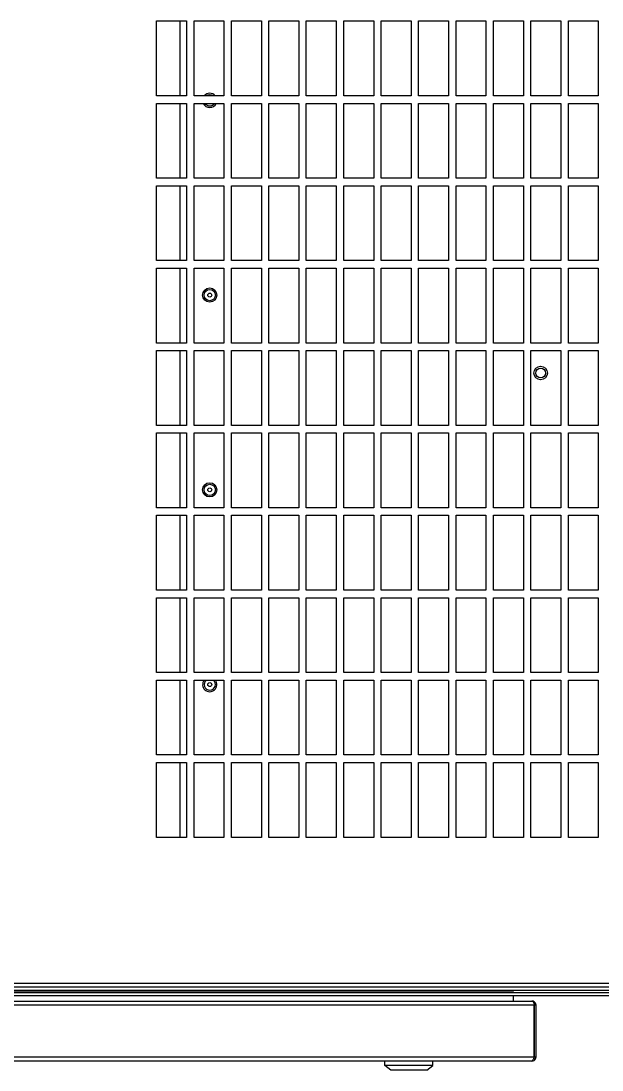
# Model space of a CAD drawing. Extents: x -76427 to 292734, y -42117 to 131250.
# Drawn here: x 12057 to 12445, y 4232 to 4932 of the extents above; entities that cross this region are included whole.
import ezdxf

# ---------------------------------------------------------------- set-up
doc = ezdxf.new("R2010")
doc.units = 0
doc.header["$LTSCALE"] = 10
doc.layers.add('XFM7Q10PV-200K$0$PV-EQ(200K)', color=22, linetype='Continuous')

# ---------------------------------------------------------------- blocks, each defined once
blk = doc.blocks.new('XFM7Q10PV-200K$0$PV-主機 - Mega-V57-CUB_L40')
for p, q in [((-920.02, 598.82), (-920.02, 1431.18)), ((-917.27, 1429.75), (-917.27, 600.25)), ((-925.52, 1395), (-925.52, -1365)), ((-923.52, 1395), (-923.52, -1365)), ((-922.02, 1399), (-922.02, -1369)), ((-966.57, 1387.73), (-966.57, 740.37)), ((-932.07, 740.37), (-932.07, 1387.73)), ((-969.32, 741.8), (-969.32, 1386.3)), ((-929.32, 1386.23), (-929.32, 741.87)), ((-923.07, 1374.05), (-923.07, 754.05)), ((-820.02, 972.5), (-820.02, 992.5)), ((-820.02, 992.5), (-770.02, 992.5)), ((-770.02, 992.5), (-770.02, 972.5)), ((-765.02, 972.5), (-765.02, 992.5)), ((-765.02, 992.5), (-715.02, 992.5)), ((-715.02, 992.5), (-715.02, 972.5)), ((-710.02, 972.5), (-710.02, 992.5)), ((-710.02, 992.5), (-660.02, 992.5)), ((-660.02, 992.5), (-660.02, 972.5)), ((-655.02, 972.5), (-655.02, 992.5)), ((-655.02, 992.5), (-605.02, 992.5)), ((-605.02, 992.5), (-605.02, 972.5)), ((-600.02, 972.5), (-600.02, 992.5)), ((-600.02, 992.5), (-550.02, 992.5)), ((-550.02, 992.5), (-550.02, 972.5)), ((-545.02, 972.5), (-545.02, 992.5)), ((-545.02, 992.5), (-495.02, 992.5)), ((-495.02, 992.5), (-495.02, 972.5)), ((-490.02, 972.5), (-490.02, 992.5)), ((-490.02, 992.5), (-440.02, 992.5)), ((-440.02, 992.5), (-440.02, 972.5)), ((-435.02, 972.5), (-435.02, 992.5)), ((-435.02, 992.5), (-385.02, 992.5)), ((-385.02, 992.5), (-385.02, 972.5)), ((-380.02, 972.5), (-380.02, 992.5)), ((-380.02, 992.5), (-330.02, 992.5)), ((-330.02, 992.5), (-330.02, 972.5)), ((-325.02, 972.5), (-325.02, 992.5)), ((-325.02, 992.5), (-275.02, 992.5)), ((-275.02, 992.5), (-275.02, 972.5)), ((-770.02, 977), (-820.02, 977)), ((-715.02, 977), (-765.02, 977)), ((-660.02, 977), (-710.02, 977)), ((-605.02, 977), (-655.02, 977)), ((-550.02, 977), (-600.02, 977)), ((-495.02, 977), (-545.02, 977)), ((-440.02, 977), (-490.02, 977)), ((-385.02, 977), (-435.02, 977)), ((-330.02, 977), (-380.02, 977)), ((-275.02, 977), (-325.02, 977)), ((-770.02, 972.5), (-820.02, 972.5)), ((-820.02, 947.5), (-820.02, 967.5)), ((-820.02, 967.5), (-770.02, 967.5)), ((-770.02, 967.5), (-770.02, 947.5)), ((-715.02, 972.5), (-765.02, 972.5)), ((-765.02, 947.5), (-765.02, 967.5)), ((-765.02, 967.5), (-715.02, 967.5)), ((-715.02, 967.5), (-715.02, 947.5)), ((-660.02, 972.5), (-710.02, 972.5)), ((-710.02, 947.5), (-710.02, 967.5)), ((-710.02, 967.5), (-660.02, 967.5)), ((-660.02, 967.5), (-660.02, 947.5)), ((-605.02, 972.5), (-655.02, 972.5)), ((-655.02, 947.5), (-655.02, 967.5)), ((-655.02, 967.5), (-605.02, 967.5)), ((-605.02, 967.5), (-605.02, 947.5)), ((-550.02, 972.5), (-600.02, 972.5)), ((-600.02, 947.5), (-600.02, 967.5)), ((-600.02, 967.5), (-550.02, 967.5)), ((-550.02, 967.5), (-550.02, 947.5)), ((-495.02, 972.5), (-545.02, 972.5)), ((-545.02, 947.5), (-545.02, 967.5)), ((-545.02, 967.5), (-495.02, 967.5)), ((-495.02, 967.5), (-495.02, 947.5)), ((-440.02, 972.5), (-490.02, 972.5)), ((-490.02, 947.5), (-490.02, 967.5)), ((-490.02, 967.5), (-440.02, 967.5)), ((-440.02, 967.5), (-440.02, 947.5)), ((-385.02, 972.5), (-435.02, 972.5)), ((-435.02, 947.5), (-435.02, 967.5)), ((-435.02, 967.5), (-385.02, 967.5)), ((-385.02, 967.5), (-385.02, 947.5)), ((-330.02, 972.5), (-380.02, 972.5)), ((-380.02, 947.5), (-380.02, 967.5)), ((-380.02, 967.5), (-330.02, 967.5)), ((-330.02, 967.5), (-330.02, 947.5)), ((-275.02, 972.5), (-325.02, 972.5)), ((-325.02, 947.5), (-325.02, 967.5)), ((-325.02, 967.5), (-275.02, 967.5)), ((-275.02, 967.5), (-275.02, 947.5)), ((-770.02, 947.5), (-820.02, 947.5)), ((-715.02, 947.5), (-765.02, 947.5)), ((-660.02, 947.5), (-710.02, 947.5)), ((-605.02, 947.5), (-655.02, 947.5)), ((-550.02, 947.5), (-600.02, 947.5)), ((-495.02, 947.5), (-545.02, 947.5)), ((-440.02, 947.5), (-490.02, 947.5)), ((-385.02, 947.5), (-435.02, 947.5)), ((-330.02, 947.5), (-380.02, 947.5)), ((-275.02, 947.5), (-325.02, 947.5)), ((-820.02, 922.5), (-820.02, 942.5)), ((-820.02, 942.5), (-770.02, 942.5)), ((-770.02, 942.5), (-770.02, 922.5)), ((-765.02, 922.5), (-765.02, 942.5)), ((-765.02, 942.5), (-715.02, 942.5)), ((-715.02, 942.5), (-715.02, 922.5)), ((-710.02, 922.5), (-710.02, 942.5)), ((-710.02, 942.5), (-660.02, 942.5)), ((-660.02, 942.5), (-660.02, 922.5)), ((-655.02, 922.5), (-655.02, 942.5)), ((-655.02, 942.5), (-605.02, 942.5)), ((-605.02, 942.5), (-605.02, 922.5)), ((-600.02, 922.5), (-600.02, 942.5)), ((-600.02, 942.5), (-550.02, 942.5)), ((-550.02, 942.5), (-550.02, 922.5)), ((-545.02, 922.5), (-545.02, 942.5)), ((-545.02, 942.5), (-495.02, 942.5)), ((-495.02, 942.5), (-495.02, 922.5)), ((-490.02, 922.5), (-490.02, 942.5)), ((-490.02, 942.5), (-440.02, 942.5)), ((-440.02, 942.5), (-440.02, 922.5)), ((-435.02, 922.5), (-435.02, 942.5)), ((-435.02, 942.5), (-385.02, 942.5)), ((-385.02, 942.5), (-385.02, 922.5)), ((-380.02, 922.5), (-380.02, 942.5)), ((-380.02, 942.5), (-330.02, 942.5)), ((-330.02, 942.5), (-330.02, 922.5)), ((-325.02, 922.5), (-325.02, 942.5)), ((-325.02, 942.5), (-275.02, 942.5)), ((-275.02, 942.5), (-275.02, 922.5)), ((-770.02, 922.5), (-820.02, 922.5)), ((-820.02, 897.5), (-820.02, 917.5)), ((-820.02, 917.5), (-770.02, 917.5)), ((-770.02, 917.5), (-770.02, 897.5)), ((-715.02, 922.5), (-765.02, 922.5)), ((-765.02, 897.5), (-765.02, 917.5)), ((-765.02, 917.5), (-715.02, 917.5)), ((-715.02, 917.5), (-715.02, 897.5)), ((-660.02, 922.5), (-710.02, 922.5)), ((-710.02, 897.5), (-710.02, 917.5)), ((-710.02, 917.5), (-660.02, 917.5)), ((-660.02, 917.5), (-660.02, 897.5)), ((-605.02, 922.5), (-655.02, 922.5)), ((-655.02, 897.5), (-655.02, 917.5)), ((-655.02, 917.5), (-605.02, 917.5)), ((-605.02, 917.5), (-605.02, 897.5)), ((-550.02, 922.5), (-600.02, 922.5)), ((-600.02, 897.5), (-600.02, 917.5)), ((-600.02, 917.5), (-550.02, 917.5)), ((-550.02, 917.5), (-550.02, 897.5)), ((-495.02, 922.5), (-545.02, 922.5)), ((-545.02, 897.5), (-545.02, 917.5)), ((-545.02, 917.5), (-495.02, 917.5)), ((-495.02, 917.5), (-495.02, 897.5)), ((-440.02, 922.5), (-490.02, 922.5)), ((-490.02, 897.5), (-490.02, 917.5)), ((-490.02, 917.5), (-440.02, 917.5)), ((-440.02, 917.5), (-440.02, 897.5)), ((-385.02, 922.5), (-435.02, 922.5)), ((-435.02, 897.5), (-435.02, 917.5)), ((-435.02, 917.5), (-385.02, 917.5)), ((-385.02, 917.5), (-385.02, 897.5)), ((-330.02, 922.5), (-380.02, 922.5)), ((-380.02, 897.5), (-380.02, 917.5)), ((-380.02, 917.5), (-330.02, 917.5)), ((-330.02, 917.5), (-330.02, 897.5)), ((-275.02, 922.5), (-325.02, 922.5)), ((-325.02, 897.5), (-325.02, 917.5)), ((-325.02, 917.5), (-275.02, 917.5)), ((-275.02, 917.5), (-275.02, 897.5)), ((-770.02, 897.5), (-820.02, 897.5)), ((-715.02, 897.5), (-765.02, 897.5)), ((-660.02, 897.5), (-710.02, 897.5)), ((-605.02, 897.5), (-655.02, 897.5)), ((-550.02, 897.5), (-600.02, 897.5)), ((-495.02, 897.5), (-545.02, 897.5)), ((-440.02, 897.5), (-490.02, 897.5)), ((-385.02, 897.5), (-435.02, 897.5)), ((-330.02, 897.5), (-380.02, 897.5)), ((-275.02, 897.5), (-325.02, 897.5)), ((-820.02, 872.5), (-820.02, 892.5)), ((-820.02, 892.5), (-770.02, 892.5)), ((-770.02, 892.5), (-770.02, 872.5)), ((-765.02, 872.5), (-765.02, 892.5)), ((-765.02, 892.5), (-715.02, 892.5)), ((-715.02, 892.5), (-715.02, 872.5)), ((-710.02, 872.5), (-710.02, 892.5)), ((-710.02, 892.5), (-660.02, 892.5)), ((-660.02, 892.5), (-660.02, 872.5)), ((-655.02, 872.5), (-655.02, 892.5)), ((-655.02, 892.5), (-605.02, 892.5)), ((-605.02, 892.5), (-605.02, 872.5)), ((-600.02, 872.5), (-600.02, 892.5)), ((-600.02, 892.5), (-550.02, 892.5)), ((-550.02, 892.5), (-550.02, 872.5)), ((-545.02, 872.5), (-545.02, 892.5)), ((-545.02, 892.5), (-495.02, 892.5)), ((-495.02, 892.5), (-495.02, 872.5)), ((-490.02, 872.5), (-490.02, 892.5)), ((-490.02, 892.5), (-440.02, 892.5)), ((-440.02, 892.5), (-440.02, 872.5)), ((-435.02, 872.5), (-435.02, 892.5)), ((-435.02, 892.5), (-385.02, 892.5)), ((-385.02, 892.5), (-385.02, 872.5)), ((-380.02, 872.5), (-380.02, 892.5)), ((-380.02, 892.5), (-330.02, 892.5)), ((-330.02, 892.5), (-330.02, 872.5)), ((-325.02, 872.5), (-325.02, 892.5)), ((-325.02, 892.5), (-275.02, 892.5)), ((-275.02, 892.5), (-275.02, 872.5)), ((-770.02, 872.5), (-820.02, 872.5)), ((-715.02, 872.5), (-765.02, 872.5)), ((-660.02, 872.5), (-710.02, 872.5)), ((-605.02, 872.5), (-655.02, 872.5)), ((-550.02, 872.5), (-600.02, 872.5)), ((-495.02, 872.5), (-545.02, 872.5)), ((-440.02, 872.5), (-490.02, 872.5)), ((-385.02, 872.5), (-435.02, 872.5)), ((-330.02, 872.5), (-380.02, 872.5)), ((-275.02, 872.5), (-325.02, 872.5)), ((-820.02, 847.5), (-820.02, 867.5)), ((-820.02, 867.5), (-770.02, 867.5)), ((-770.02, 867.5), (-770.02, 847.5)), ((-765.02, 847.5), (-765.02, 867.5)), ((-765.02, 867.5), (-715.02, 867.5)), ((-715.02, 867.5), (-715.02, 847.5)), ((-710.02, 847.5), (-710.02, 867.5)), ((-710.02, 867.5), (-660.02, 867.5)), ((-660.02, 867.5), (-660.02, 847.5)), ((-655.02, 847.5), (-655.02, 867.5)), ((-655.02, 867.5), (-605.02, 867.5)), ((-605.02, 867.5), (-605.02, 847.5)), ((-600.02, 847.5), (-600.02, 867.5)), ((-600.02, 867.5), (-550.02, 867.5)), ((-550.02, 867.5), (-550.02, 847.5)), ((-545.02, 847.5), (-545.02, 867.5)), ((-545.02, 867.5), (-495.02, 867.5)), ((-495.02, 867.5), (-495.02, 847.5)), ((-490.02, 847.5), (-490.02, 867.5)), ((-490.02, 867.5), (-440.02, 867.5)), ((-440.02, 867.5), (-440.02, 847.5)), ((-435.02, 847.5), (-435.02, 867.5)), ((-435.02, 867.5), (-385.02, 867.5)), ((-385.02, 867.5), (-385.02, 847.5)), ((-380.02, 847.5), (-380.02, 867.5)), ((-380.02, 867.5), (-330.02, 867.5)), ((-330.02, 867.5), (-330.02, 847.5)), ((-325.02, 847.5), (-325.02, 867.5)), ((-325.02, 867.5), (-275.02, 867.5)), ((-275.02, 867.5), (-275.02, 847.5)), ((-770.02, 847.5), (-820.02, 847.5)), ((-715.02, 847.5), (-765.02, 847.5)), ((-660.02, 847.5), (-710.02, 847.5)), ((-605.02, 847.5), (-655.02, 847.5)), ((-550.02, 847.5), (-600.02, 847.5)), ((-495.02, 847.5), (-545.02, 847.5)), ((-440.02, 847.5), (-490.02, 847.5)), ((-385.02, 847.5), (-435.02, 847.5)), ((-330.02, 847.5), (-380.02, 847.5)), ((-275.02, 847.5), (-325.02, 847.5)), ((-820.02, 822.5), (-820.02, 842.5)), ((-820.02, 842.5), (-770.02, 842.5)), ((-770.02, 842.5), (-770.02, 822.5)), ((-765.02, 822.5), (-765.02, 842.5)), ((-765.02, 842.5), (-715.02, 842.5)), ((-715.02, 842.5), (-715.02, 822.5)), ((-710.02, 822.5), (-710.02, 842.5)), ((-710.02, 842.5), (-660.02, 842.5)), ((-660.02, 842.5), (-660.02, 822.5)), ((-655.02, 822.5), (-655.02, 842.5)), ((-655.02, 842.5), (-605.02, 842.5)), ((-605.02, 842.5), (-605.02, 822.5)), ((-600.02, 822.5), (-600.02, 842.5)), ((-600.02, 842.5), (-550.02, 842.5)), ((-550.02, 842.5), (-550.02, 822.5)), ((-545.02, 822.5), (-545.02, 842.5)), ((-545.02, 842.5), (-495.02, 842.5)), ((-495.02, 842.5), (-495.02, 822.5)), ((-490.02, 822.5), (-490.02, 842.5)), ((-490.02, 842.5), (-440.02, 842.5)), ((-440.02, 842.5), (-440.02, 822.5)), ((-435.02, 822.5), (-435.02, 842.5)), ((-435.02, 842.5), (-385.02, 842.5)), ((-385.02, 842.5), (-385.02, 822.5)), ((-380.02, 822.5), (-380.02, 842.5)), ((-380.02, 842.5), (-330.02, 842.5)), ((-330.02, 842.5), (-330.02, 822.5)), ((-325.02, 822.5), (-325.02, 842.5)), ((-325.02, 842.5), (-275.02, 842.5)), ((-275.02, 842.5), (-275.02, 822.5)), ((-975.32, 836.05), (-972.37, 840.05)), ((-975.32, 812.05), (-975.32, 836.05)), ((-972.37, 808.05), (-972.37, 840.05)), ((-972.37, 840.05), (-969.32, 840.05)), ((-770.02, 822.5), (-820.02, 822.5)), ((-715.02, 822.5), (-765.02, 822.5)), ((-660.02, 822.5), (-710.02, 822.5)), ((-605.02, 822.5), (-655.02, 822.5)), ((-550.02, 822.5), (-600.02, 822.5)), ((-495.02, 822.5), (-545.02, 822.5)), ((-440.02, 822.5), (-490.02, 822.5)), ((-385.02, 822.5), (-435.02, 822.5)), ((-330.02, 822.5), (-380.02, 822.5)), ((-275.02, 822.5), (-325.02, 822.5)), ((-820.02, 797.5), (-820.02, 817.5)), ((-820.02, 817.5), (-770.02, 817.5)), ((-770.02, 817.5), (-770.02, 797.5)), ((-765.02, 797.5), (-765.02, 817.5)), ((-765.02, 817.5), (-715.02, 817.5)), ((-715.02, 817.5), (-715.02, 797.5)), ((-710.02, 797.5), (-710.02, 817.5)), ((-710.02, 817.5), (-660.02, 817.5)), ((-660.02, 817.5), (-660.02, 797.5)), ((-655.02, 797.5), (-655.02, 817.5)), ((-655.02, 817.5), (-605.02, 817.5)), ((-605.02, 817.5), (-605.02, 797.5)), ((-600.02, 797.5), (-600.02, 817.5)), ((-600.02, 817.5), (-550.02, 817.5)), ((-550.02, 817.5), (-550.02, 797.5)), ((-545.02, 797.5), (-545.02, 817.5)), ((-545.02, 817.5), (-495.02, 817.5)), ((-495.02, 817.5), (-495.02, 797.5)), ((-490.02, 797.5), (-490.02, 817.5)), ((-490.02, 817.5), (-440.02, 817.5)), ((-440.02, 817.5), (-440.02, 797.5)), ((-435.02, 797.5), (-435.02, 817.5)), ((-435.02, 817.5), (-385.02, 817.5)), ((-385.02, 817.5), (-385.02, 797.5)), ((-380.02, 797.5), (-380.02, 817.5)), ((-380.02, 817.5), (-330.02, 817.5)), ((-330.02, 817.5), (-330.02, 797.5)), ((-325.02, 797.5), (-325.02, 817.5)), ((-325.02, 817.5), (-275.02, 817.5)), ((-275.02, 817.5), (-275.02, 797.5)), ((-975.32, 812.05), (-972.37, 808.05)), ((-972.37, 808.05), (-969.32, 808.05)), ((-770.02, 797.5), (-820.02, 797.5)), ((-820.02, 772.5), (-820.02, 792.5)), ((-820.02, 792.5), (-770.02, 792.5)), ((-770.02, 792.5), (-770.02, 772.5)), ((-715.02, 797.5), (-765.02, 797.5)), ((-765.02, 772.5), (-765.02, 792.5)), ((-765.02, 792.5), (-715.02, 792.5)), ((-715.02, 792.5), (-715.02, 772.5)), ((-660.02, 797.5), (-710.02, 797.5)), ((-710.02, 772.5), (-710.02, 792.5)), ((-710.02, 792.5), (-660.02, 792.5)), ((-660.02, 792.5), (-660.02, 772.5)), ((-605.02, 797.5), (-655.02, 797.5)), ((-655.02, 772.5), (-655.02, 792.5)), ((-655.02, 792.5), (-605.02, 792.5)), ((-605.02, 792.5), (-605.02, 772.5)), ((-550.02, 797.5), (-600.02, 797.5)), ((-600.02, 772.5), (-600.02, 792.5)), ((-600.02, 792.5), (-550.02, 792.5)), ((-550.02, 792.5), (-550.02, 772.5)), ((-495.02, 797.5), (-545.02, 797.5)), ((-545.02, 772.5), (-545.02, 792.5)), ((-545.02, 792.5), (-495.02, 792.5)), ((-495.02, 792.5), (-495.02, 772.5)), ((-440.02, 797.5), (-490.02, 797.5)), ((-490.02, 772.5), (-490.02, 792.5)), ((-490.02, 792.5), (-440.02, 792.5)), ((-440.02, 792.5), (-440.02, 772.5)), ((-385.02, 797.5), (-435.02, 797.5)), ((-435.02, 772.5), (-435.02, 792.5)), ((-435.02, 792.5), (-385.02, 792.5)), ((-385.02, 792.5), (-385.02, 772.5)), ((-330.02, 797.5), (-380.02, 797.5)), ((-380.02, 772.5), (-380.02, 792.5)), ((-380.02, 792.5), (-330.02, 792.5)), ((-330.02, 792.5), (-330.02, 772.5)), ((-275.02, 797.5), (-325.02, 797.5)), ((-325.02, 772.5), (-325.02, 792.5)), ((-325.02, 792.5), (-275.02, 792.5)), ((-275.02, 792.5), (-275.02, 772.5)), ((-770.02, 772.5), (-820.02, 772.5)), ((-715.02, 772.5), (-765.02, 772.5)), ((-660.02, 772.5), (-710.02, 772.5)), ((-605.02, 772.5), (-655.02, 772.5)), ((-550.02, 772.5), (-600.02, 772.5)), ((-495.02, 772.5), (-545.02, 772.5)), ((-440.02, 772.5), (-490.02, 772.5)), ((-385.02, 772.5), (-435.02, 772.5)), ((-330.02, 772.5), (-380.02, 772.5)), ((-275.02, 772.5), (-325.02, 772.5)), ((-820.02, 747.5), (-820.02, 767.5)), ((-820.02, 767.5), (-770.02, 767.5)), ((-770.02, 767.5), (-770.02, 747.5)), ((-765.02, 747.5), (-765.02, 767.5)), ((-765.02, 767.5), (-715.02, 767.5)), ((-715.02, 767.5), (-715.02, 747.5)), ((-710.02, 747.5), (-710.02, 767.5)), ((-710.02, 767.5), (-660.02, 767.5)), ((-660.02, 767.5), (-660.02, 747.5)), ((-655.02, 747.5), (-655.02, 767.5)), ((-655.02, 767.5), (-605.02, 767.5)), ((-605.02, 767.5), (-605.02, 747.5)), ((-600.02, 747.5), (-600.02, 767.5)), ((-600.02, 767.5), (-550.02, 767.5)), ((-550.02, 767.5), (-550.02, 747.5)), ((-545.02, 747.5), (-545.02, 767.5)), ((-545.02, 767.5), (-495.02, 767.5)), ((-495.02, 767.5), (-495.02, 747.5)), ((-490.02, 747.5), (-490.02, 767.5)), ((-490.02, 767.5), (-440.02, 767.5)), ((-440.02, 767.5), (-440.02, 747.5)), ((-435.02, 747.5), (-435.02, 767.5)), ((-435.02, 767.5), (-385.02, 767.5)), ((-385.02, 767.5), (-385.02, 747.5)), ((-380.02, 747.5), (-380.02, 767.5)), ((-380.02, 767.5), (-330.02, 767.5)), ((-330.02, 767.5), (-330.02, 747.5)), ((-325.02, 747.5), (-325.02, 767.5)), ((-325.02, 767.5), (-275.02, 767.5)), ((-275.02, 767.5), (-275.02, 747.5)), ((-929.32, 754.05), (-925.52, 754.05)), ((-923.52, 754.05), (-923.07, 754.05)), ((-770.02, 747.5), (-820.02, 747.5)), ((-820.02, 722.5), (-820.02, 742.5)), ((-820.02, 742.5), (-770.02, 742.5)), ((-770.02, 742.5), (-770.02, 722.5)), ((-715.02, 747.5), (-765.02, 747.5)), ((-765.02, 722.5), (-765.02, 742.5)), ((-765.02, 742.5), (-715.02, 742.5)), ((-715.02, 742.5), (-715.02, 722.5)), ((-660.02, 747.5), (-710.02, 747.5)), ((-710.02, 722.5), (-710.02, 742.5)), ((-710.02, 742.5), (-660.02, 742.5)), ((-660.02, 742.5), (-660.02, 722.5)), ((-605.02, 747.5), (-655.02, 747.5)), ((-655.02, 722.5), (-655.02, 742.5)), ((-655.02, 742.5), (-605.02, 742.5)), ((-605.02, 742.5), (-605.02, 722.5)), ((-550.02, 747.5), (-600.02, 747.5)), ((-600.02, 722.5), (-600.02, 742.5)), ((-600.02, 742.5), (-550.02, 742.5)), ((-550.02, 742.5), (-550.02, 722.5)), ((-495.02, 747.5), (-545.02, 747.5)), ((-545.02, 722.5), (-545.02, 742.5)), ((-545.02, 742.5), (-495.02, 742.5)), ((-495.02, 742.5), (-495.02, 722.5)), ((-440.02, 747.5), (-490.02, 747.5)), ((-490.02, 722.5), (-490.02, 742.5)), ((-490.02, 742.5), (-440.02, 742.5)), ((-440.02, 742.5), (-440.02, 722.5)), ((-385.02, 747.5), (-435.02, 747.5)), ((-435.02, 722.5), (-435.02, 742.5)), ((-435.02, 742.5), (-385.02, 742.5)), ((-385.02, 742.5), (-385.02, 722.5)), ((-330.02, 747.5), (-380.02, 747.5)), ((-380.02, 722.5), (-380.02, 742.5)), ((-380.02, 742.5), (-330.02, 742.5)), ((-330.02, 742.5), (-330.02, 722.5)), ((-275.02, 747.5), (-325.02, 747.5)), ((-325.02, 722.5), (-325.02, 742.5)), ((-325.02, 742.5), (-275.02, 742.5)), ((-275.02, 742.5), (-275.02, 722.5)), ((-932.07, 740.37), (-966.57, 740.37)), ((-966.57, 740.3), (-932.07, 740.3)), ((-966.57, 740.3), (-966.57, 739.05)), ((-966.57, 739.05), (-932.07, 739.05)), ((-932.07, 739.05), (-932.07, 740.3)), ((-929.33, 741.8), (-929.32, 741.8)), ((-929.32, 741.8), (-929.32, 741.87)), ((-770.02, 722.5), (-820.02, 722.5)), ((-715.02, 722.5), (-765.02, 722.5)), ((-660.02, 722.5), (-710.02, 722.5)), ((-605.02, 722.5), (-655.02, 722.5)), ((-550.02, 722.5), (-600.02, 722.5)), ((-495.02, 722.5), (-545.02, 722.5)), ((-440.02, 722.5), (-490.02, 722.5)), ((-385.02, 722.5), (-435.02, 722.5)), ((-330.02, 722.5), (-380.02, 722.5)), ((-275.02, 722.5), (-325.02, 722.5)), ((-820.02, 697.5), (-820.02, 717.5)), ((-820.02, 717.5), (-770.02, 717.5)), ((-770.02, 717.5), (-770.02, 697.5)), ((-765.02, 697.5), (-765.02, 717.5)), ((-765.02, 717.5), (-715.02, 717.5)), ((-715.02, 717.5), (-715.02, 697.5)), ((-710.02, 697.5), (-710.02, 717.5)), ((-710.02, 717.5), (-660.02, 717.5)), ((-660.02, 717.5), (-660.02, 697.5)), ((-655.02, 697.5), (-655.02, 717.5)), ((-655.02, 717.5), (-605.02, 717.5)), ((-605.02, 717.5), (-605.02, 697.5)), ((-600.02, 697.5), (-600.02, 717.5)), ((-600.02, 717.5), (-550.02, 717.5)), ((-550.02, 717.5), (-550.02, 697.5)), ((-545.02, 697.5), (-545.02, 717.5)), ((-545.02, 717.5), (-495.02, 717.5)), ((-495.02, 717.5), (-495.02, 697.5)), ((-490.02, 697.5), (-490.02, 717.5)), ((-490.02, 717.5), (-440.02, 717.5)), ((-440.02, 717.5), (-440.02, 697.5)), ((-435.02, 697.5), (-435.02, 717.5)), ((-435.02, 717.5), (-385.02, 717.5)), ((-385.02, 717.5), (-385.02, 697.5)), ((-380.02, 697.5), (-380.02, 717.5)), ((-380.02, 717.5), (-330.02, 717.5)), ((-330.02, 717.5), (-330.02, 697.5)), ((-325.02, 697.5), (-325.02, 717.5)), ((-325.02, 717.5), (-275.02, 717.5)), ((-275.02, 717.5), (-275.02, 697.5)), ((-770.02, 697.5), (-820.02, 697.5)), ((-715.02, 697.5), (-765.02, 697.5)), ((-660.02, 697.5), (-710.02, 697.5)), ((-605.02, 697.5), (-655.02, 697.5)), ((-550.02, 697.5), (-600.02, 697.5)), ((-495.02, 697.5), (-545.02, 697.5)), ((-440.02, 697.5), (-490.02, 697.5)), ((-385.02, 697.5), (-435.02, 697.5)), ((-330.02, 697.5), (-380.02, 697.5)), ((-275.02, 697.5), (-325.02, 697.5))]:
    blk.add_line(p, q)
for centre, radius in [((-588.02, 957), 4.75), ((-588.02, 957), 3.75), ((-458.02, 957), 4.75), ((-458.02, 957), 3.75), ((-718.02, 957), 1.3), ((-588.02, 957), 1.3), ((-458.02, 957), 1.3), ((-510.02, 736), 4.5), ((-510.02, 736), 3.32)]:
    blk.add_circle(centre, radius)
for centre, radius, start, end in [((-718.02, 957), 4.75, 50.83329, 309.16671), ((-718.02, 957), 3.75, 36.8699, 323.1301), ((-328.02, 957), 4.75, 114.90106, 245.09894), ((-328.02, 957), 3.75, 122.23095, 237.76905), ((-328.02, 957), 4.75, 309.16671, 50.83329), ((-328.02, 957), 3.75, 323.1301, 36.8699), ((-932.07, 741.8), 1.5, 270, 291.00265)]:
    blk.add_arc(centre, radius, start, end)
for points, knots in [([(-969.32, 741.8), (-969.32, 740.8), (-968.74, 739.83), (-967.85, 739.37), (-967.46, 739.16), (-967.02, 739.05), (-966.57, 739.05)], [0, 0, 0, 0, 1.087346, 1.087346, 1.087346, 1.570796, 1.570796, 1.570796, 1.570796]), ([(-966.57, 740.37), (-967.57, 740.7), (-968.55, 741.03), (-969.01, 741.36), (-969.22, 741.51), (-969.32, 741.65), (-969.32, 741.8)], [0, 0, 0, 0, 1.087346, 1.087346, 1.087346, 1.570796, 1.570796, 1.570796, 1.570796]), ([(-967.62, 740.73), (-967.45, 740.57), (-967.25, 740.44), (-967.03, 740.37), (-966.88, 740.32), (-966.73, 740.3), (-966.57, 740.3)], [0.7978126, 0.7978126, 0.7978126, 0.7978126, 1.2652557, 1.2652557, 1.2652557, 1.5707963, 1.5707963, 1.5707963, 1.5707963]), ([(-929.32, 741.87), (-929.32, 741.36), (-929.85, 740.85), (-930.66, 740.58), (-931.09, 740.45), (-931.58, 740.37), (-932.07, 740.37)], [-1.570796, -1.570796, -1.570796, -1.570796, -0.539931, -0.539931, -0.539931, 0, 0, 0, 0]), ([(-932.07, 739.05), (-931.13, 739.05), (-930.2, 739.58), (-929.72, 740.39), (-929.46, 740.81), (-929.32, 741.31), (-929.32, 741.8)], [0, 0, 0, 0, 1.030866, 1.030866, 1.030866, 1.570796, 1.570796, 1.570796, 1.570796])]:
    blk.add_open_spline(points, degree=3, knots=knots)
blk = doc.blocks.new('XFM7Q10PV-200K')
at = {"layer": 'XFM7Q10PV-200K$0$PV-EQ(200K)', "rotation": 90}
blk.add_blockref('XFM7Q10PV-200K$0$PV-主機 - Mega-V57-CUB_L40', (13140, 5207.41), dxfattribs=at)

msp = doc.modelspace()

# ---------------------------------------------------------------- block references
msp.add_blockref('XFM7Q10PV-200K', (0, 0))

doc.saveas('drawing.dxf')
